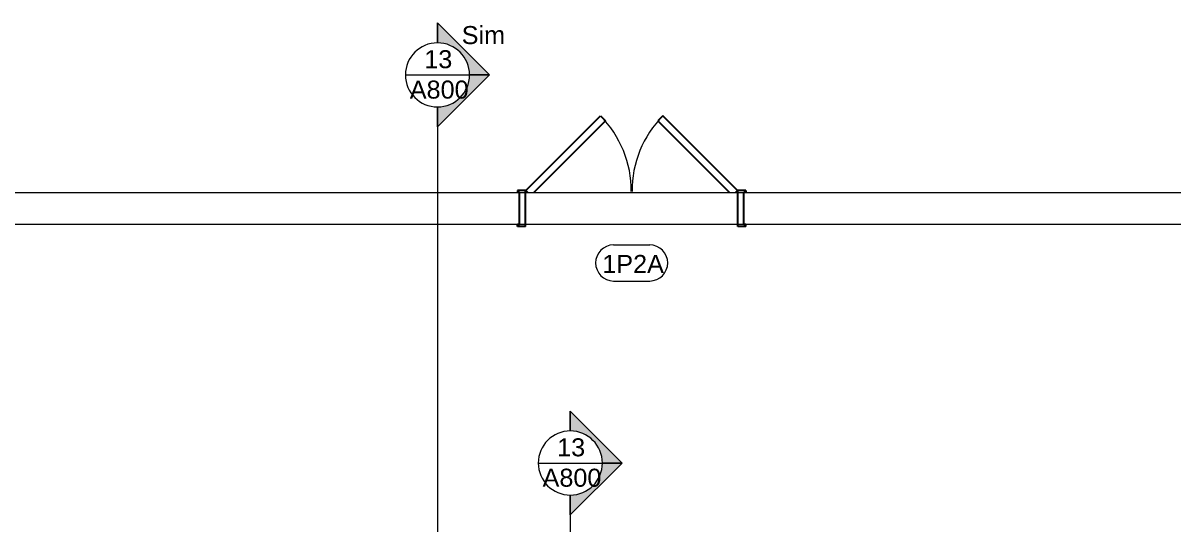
# Model space of a CAD drawing. Header units: inches. Extents: x -1287 to 1590, y -3558 to 989.
# Drawn here: x 94.9 to 382, y 226.8 to 351.9 of the extents above; entities that cross this region are included whole.
import ezdxf

# ---------------------------------------------------------------- set-up
doc = ezdxf.new("R2010")
doc.units = ezdxf.units.IN
doc.header["$MEASUREMENT"] = 0
for name, color, linetype, lineweight in [('A-DOOR', 31, 'Continuous', 18), ('A-DOOR-FRAM', 31, 'Continuous', 30), ('A-DOOR-IDEN', 31, 'Continuous', 9), ('A-WALL', 113, 'Continuous', 18), ('G-ANNO-SYMB', 111, 'Continuous', 9)]:
    doc.layers.add(name, color=color, linetype=linetype, lineweight=lineweight)
doc.styles.add('Swis721 Lt BT', font='swissl.ttf', dxfattribs={"height": 4.5})

# ---------------------------------------------------------------- blocks, each defined once
blk = doc.blocks.new('Double Flush - church gate-5636639-1st Floor Construction')
at = {"layer": 'A-DOOR', "color": 8, "lineweight": 30}
for p, q in [((-25.91, -4), (-26.41, -4.5)), ((-26.41, -4.5), (-7.8, -23.11)), ((-6.56, -21.87), (-24.43, -4)), ((6.56, -21.87), (24.43, -4)), ((26.41, -4.5), (7.8, -23.11)), ((25.91, -4), (26.41, -4.5)), ((-7.8, -23.11), (-6.56, -21.87)), ((7.8, -23.11), (6.56, -21.87))]:
    blk.add_line(p, q, dxfattribs=at)
at = {"layer": 'A-DOOR', "lineweight": 9}
for centre, start, end in [((-26.41, -4.5), 315, 0.5), ((26.41, -4.5), 179.5, 225)]:
    blk.add_arc(centre, 26.31, start, end, dxfattribs=at)
at = {"layer": 'A-DOOR-FRAM', "color": 8}
for p, q in [((-28.5, 4.5), (-28.5, 4)), ((-28.5, 4.5), (-26.5, 4.5)), ((-28.5, 4), (-28, 4)), ((-28, 4), (-28, -4)), ((-26.5, 4.5), (-26.5, -4.5)), ((26.5, 4.5), (26.5, -4.5)), ((26.5, 4.5), (28.5, 4.5)), ((28, 4), (28, -4)), ((28, 4), (28.5, 4)), ((28.5, 4.5), (28.5, 4)), ((-28.5, -4.5), (-28.5, -4)), ((-28.5, -4), (-28, -4)), ((-28.5, -4.5), (-26.5, -4.5)), ((26.5, -4.5), (28.5, -4.5)), ((28, -4), (28.5, -4)), ((28.5, -4.5), (28.5, -4))]:
    blk.add_line(p, q, dxfattribs=at)
blk = doc.blocks.new('Detail View - Section Head - Filled-1367765-1st Floor Construction')
at = {"layer": 'G-ANNO-SYMB'}
h = blk.add_hatch(color=256, dxfattribs=at)
edge = h.paths.add_edge_path(flags=0)
edge.add_line((-0.5202, 0), (-0.25, 0.2702))
edge.add_line((-0.25, 0.2702), (-0.25, 0.1667))
edge.add_arc((-0.25, 0), 0.1667, 90, 180)
edge.add_line((-0.4167, 0), (-0.5202, 0))
h = blk.add_hatch(color=256, dxfattribs=at)
edge = h.paths.add_edge_path(flags=0)
edge.add_line((0.0202, 0), (-0.0833, 0))
edge.add_arc((-0.25, 0), 0.1667, 0, 90)
edge.add_line((-0.25, 0.1667), (-0.25, 0.2702))
edge.add_line((-0.25, 0.2702), (0.0202, 0))
for p, q in [((-0.25, 0.2702), (-0.5202, 0)), ((-0.25, 0.2702), (-0.5202, 0)), ((-0.25, 0.2702), (0.0202, 0)), ((-0.25, 0.1667), (-0.25, 0.2702)), ((0.0202, 0), (-0.25, 0.2702)), ((-0.25, 0.2702), (-0.25, 0.1667)), ((-0.5202, 0), (-0.4167, 0)), ((-0.0833, 0), (0.0202, 0)), ((-0.5202, 0), (-0.4167, 0)), ((-0.4167, 0), (-0.5202, 0)), ((0.0202, 0), (-0.0833, 0)), ((-0.0833, 0), (0.0202, 0))]:
    blk.add_line(p, q, dxfattribs=at)
for start, end in [(0, 180), (360, 180), (90, 180), (0, 90), (180, 360)]:
    blk.add_arc((-0.25, 0), 0.1667, start, end, dxfattribs=at)
blk = doc.blocks.new('Door Tag - Door Tag-41184-1st Floor Construction')
at = {"layer": 'A-DOOR-IDEN'}
for p, q in [((-0.09375, 0.09375), (0.09375, 0.09375)), ((-0.09375, -0.09375), (0.09375, -0.09375))]:
    blk.add_line(p, q, dxfattribs=at)
for centre, start, end in [((-0.09375, 0), 90, 270), ((0.09375, 0), 270, 90)]:
    blk.add_arc(centre, 0.09375, start, end, dxfattribs=at)

msp = doc.modelspace()

# ---------------------------------------------------------------- linework, layer by layer
at = {"layer": 'A-WALL', "lineweight": 9}
for p, q in [((23.22, 309.59), (459.28, 309.59)), ((459.28, 301.59), (23.22, 301.59))]:
    msp.add_line(p, q, dxfattribs=at)
at = {"layer": 'G-ANNO-SYMB'}
for p, q in [((190.36, 338.95), (206.36, 338.95)), ((198.36, 326.95), (198.36, 18.95)), ((223.52, 242.05), (239.52, 242.05)), ((231.52, 230.05), (231.52, 76.69))]:
    msp.add_line(p, q, dxfattribs=at)

# ---------------------------------------------------------------- block references
at = {"layer": 'A-DOOR', "rotation": 180}
msp.add_blockref('Double Flush - church gate-5636639-1st Floor Construction', (246.83, 305.59), dxfattribs=at)
at = {"layer": 'A-DOOR-IDEN', "xscale": 47.99999999999997, "yscale": 47.99999999999997, "zscale": 47.99999999999997}
msp.add_blockref('Door Tag - Door Tag-41184-1st Floor Construction', (246.83, 292), dxfattribs=at)
at = {"layer": 'G-ANNO-SYMB', "xscale": 47.99999999999997, "yscale": 47.99999999999997, "zscale": 47.99999999999997, "rotation": 269.9999999999996}
for p in [(198.36, 326.95), (231.52, 230.05)]:
    msp.add_blockref('Detail View - Section Head - Filled-1367765-1st Floor Construction', p, dxfattribs=at)

# ---------------------------------------------------------------- texts
at = {"layer": 'A-DOOR-IDEN', "insert": (239.5, 294.01), "char_height": 4.5, "width": 17.574, "attachment_point": 1, "style": 'Swis721 Lt BT'}
msp.add_mtext('1P2A', dxfattribs=at)
at = {"layer": 'G-ANNO-SYMB', "char_height": 4.5, "attachment_point": 1, "style": 'Swis721 Lt BT'}
for s, insert, width in [('Sim', (204.41, 351.15), 12.8775), ('13', (195.07, 345.13), 8.181), ('A800', (191.45, 337.54), 16.968), ('13', (228.23, 248.23), 8.181), ('A800', (224.6, 240.64), 16.968)]:
    msp.add_mtext(s, dxfattribs=dict(at, insert=insert, width=width))

doc.saveas('drawing.dxf')
